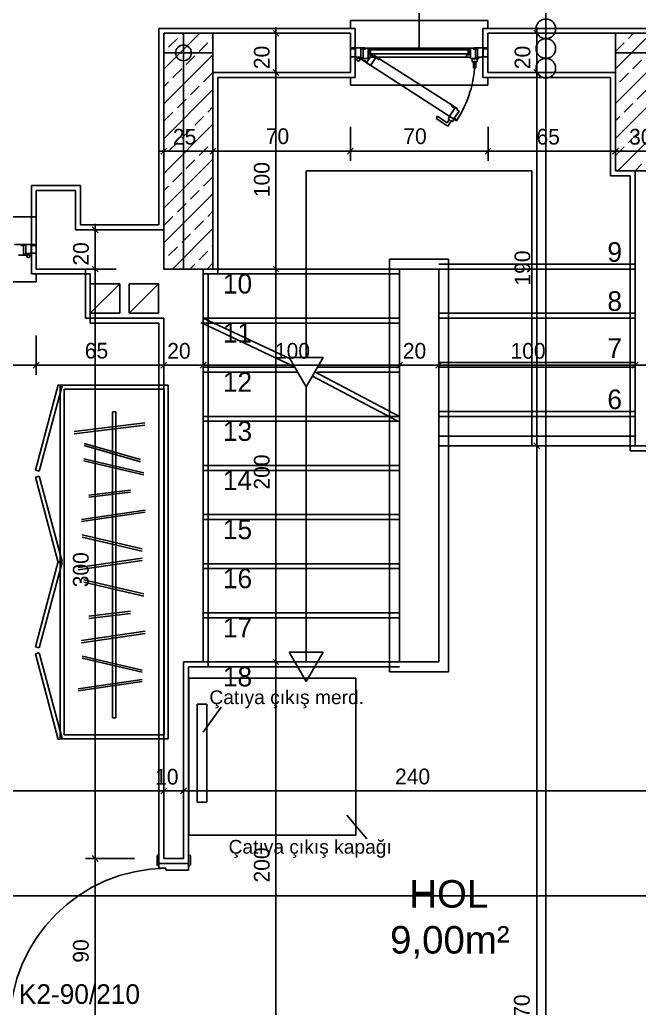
# Model space of a CAD drawing. Extents: x 182769.15 to 182771.38, y 101811.72 to 101812.21.
# Drawn here: x 182769.6797 to 182769.7428, y 101812.0406 to 101812.1412 of the extents above; entities that cross this region are included whole.
import ezdxf

# ---------------------------------------------------------------- set-up
doc = ezdxf.new("R2010")
doc.units = 0
doc.header["$MEASUREMENT"] = 0
for name, pattern in [('DASHDOTX2', [50.8, 25.4, -12.7, 0, -12.7]), ('DOT3', [0.06, 0, -0.06]), ('DUZ', [500, 500]), ('HIDDEN', [0.375, 0.25, -0.125])]:
    doc.linetypes.add(name, pattern=pattern)
doc.layers.get('0').update_dxf_attribs({"color": 1, "linetype": 'DUZ'})
for name, color, linetype in [('aks merkezleri', 1, 'Continuous'), ('DENIZLIK', 25, 'Continuous'), ('DUVAR', 7, 'Continuous'), ('dış dikey', 2, 'Continuous'), ('IZDOT', 2, 'DOT3'), ('iç yatay', 3, 'Continuous'), ('KAPI', 3, 'Continuous'), ('kapı pen. yazısı', 1, 'Continuous'), ('kesit çizgisi', 7, 'DASHDOTX2'), ('KOLON', 3, 'Continuous'), ('OLCU', 3, 'Continuous'), ('PENCERE', 3, 'Continuous'), ('POZ', 3, 'Continuous'), ('SIVA', 1, 'Continuous'), ('TARAMA', 15, 'Continuous'), ('tefriş', 21, 'Continuous'), ('YAZıMAHAL', 4, 'Continuous')]:
    doc.layers.add(name, color=color, linetype=linetype)
doc.styles.add('ARIAL', font='arial.ttf', dxfattribs={"height": 10})
doc.styles.add('İÇ ÖLÇÜ', font='stylu.ttf', dxfattribs={"height": 8})
doc.styles.add('M2', font='', dxfattribs={"height": 10})
doc.styles.get('M2').set_extended_font_data('Turkish Arial')

msp = doc.modelspace()

# ---------------------------------------------------------------- linework, layer by layer
at = {"color": 0, "linetype": 'ByBlock'}
for p, q in [((182769.7055137552, 101812.1401237126), (182769.7061137551, 101812.1395237126)), ((182769.7320780293, 101812.1401237126), (182769.7326780293, 101812.1395237126)), ((182769.7061137551, 101812.1355237126), (182769.7055137552, 101812.1361237126)), ((182769.7061137551, 101812.1355237126), (182769.7055137552, 101812.1361237126)), ((182769.7326780293, 101812.1355237126), (182769.7320780293, 101812.1361237126)), ((182769.7326780293, 101812.1355237126), (182769.7320780293, 101812.1361237126)), ((182769.6946945448, 101812.1281237126), (182769.6940945448, 101812.1275237126)), ((182769.6996945448, 101812.1281237126), (182769.6990945448, 101812.1275237126)), ((182769.6990945448, 101812.1275237126), (182769.6996945448, 101812.1281237126)), ((182769.7136945448, 101812.1281237126), (182769.7130945448, 101812.1275237126)), ((182769.7130945448, 101812.1275237126), (182769.7136945448, 101812.1281237126)), ((182769.7277155989, 101812.1281237126), (182769.7271155989, 101812.1275237126)), ((182769.7271155989, 101812.1275237126), (182769.7277155989, 101812.1281237126)), ((182769.7406945448, 101812.1281237126), (182769.7400945448, 101812.1275237126)), ((182769.7400945448, 101812.1275237126), (182769.7406945448, 101812.1281237126)), ((182769.6870945448, 101812.1201237126), (182769.6876945448, 101812.1195237126)), ((182769.6876945448, 101812.1155237126), (182769.6870945448, 101812.1161237126)), ((182769.6876945448, 101812.1155237126), (182769.6870945448, 101812.1161237126)), ((182769.7061137551, 101812.1155237126), (182769.7055137552, 101812.1161237126)), ((182769.7055137552, 101812.1161237126), (182769.7061137551, 101812.1155237126)), ((182769.6816847137, 101812.1063444443), (182769.6810847137, 101812.1057444443)), ((182769.6810847137, 101812.1057444443), (182769.6816847137, 101812.1063444443)), ((182769.6940945448, 101812.1057444443), (182769.6946945448, 101812.1063444443)), ((182769.6940945448, 101812.1057444443), (182769.6946945448, 101812.1063444443)), ((182769.6986945448, 101812.1063444443), (182769.6980945448, 101812.1057444443)), ((182769.6986945448, 101812.1063444443), (182769.6980945448, 101812.1057444443)), ((182769.7180945448, 101812.1057444443), (182769.7186945448, 101812.1063444443)), ((182769.7180945448, 101812.1057444443), (182769.7186945448, 101812.1063444443)), ((182769.7226945448, 101812.1063444443), (182769.7220945448, 101812.1057444443)), ((182769.7226945448, 101812.1063444443), (182769.7220945448, 101812.1057444443)), ((182769.7420945448, 101812.1057444443), (182769.7426945448, 101812.1063444443)), ((182769.7420945448, 101812.1057444443), (182769.7426945448, 101812.1063444443)), ((182769.7326780293, 101812.0975237126), (182769.7320780293, 101812.0981237126)), ((182769.7320780293, 101812.0981237126), (182769.7326780293, 101812.0975237126)), ((182769.7061137551, 101812.0755237126), (182769.7055137552, 101812.0761237126)), ((182769.7055137552, 101812.0761237126), (182769.7061137551, 101812.0755237126)), ((182769.6940945448, 101812.0623884155), (182769.6946945448, 101812.0629884155)), ((182769.6940945448, 101812.0623884155), (182769.6946945448, 101812.0629884155)), ((182769.6966945448, 101812.0629884155), (182769.6960945448, 101812.0623884155)), ((182769.6966945448, 101812.0629884155), (182769.6960945448, 101812.0623884155)), ((182769.6876945448, 101812.0555237126), (182769.6870945448, 101812.0561237126)), ((182769.6870945448, 101812.0561237126), (182769.6876945448, 101812.0555237126))]:
    msp.add_line(p, q, dxfattribs=at)
at = {"layer": 'aks merkezleri'}
for p, q in [((182769.6963945448, 101812.1398237126), (182769.6963945448, 101812.1158237126)), ((182769.6943945448, 101812.1378237126), (182769.6993945448, 101812.1378237126)), ((182769.746394546, 101812.1378237126), (182769.740394546, 101812.1378237126))]:
    msp.add_line(p, q, dxfattribs=at)
msp.add_circle((182769.6963945448, 101812.1378237126), 0.0008, dxfattribs=at)
at = {"layer": 'DENIZLIK'}
for p, q in [((182769.727394546, 101812.1411237126), (182769.7133945448, 101812.1411237126)), ((182769.7133945448, 101812.1411237126), (182769.7133945448, 101812.1403237126)), ((182769.7273945448, 101812.1403237126), (182769.727394546, 101812.1411237126)), ((182769.7133945448, 101812.1345237126), (182769.7133945448, 101812.1353237126)), ((182769.7273945448, 101812.1353237126), (182769.727394546, 101812.1345237126)), ((182769.727394546, 101812.1345237126), (182769.7133945448, 101812.1345237126)), ((182769.6513945437, 101812.1211237126), (182769.6813945448, 101812.1211237126)), ((182769.6813945448, 101812.1211237126), (182769.6813945448, 101812.1203237126)), ((182769.6813945448, 101812.1145237126), (182769.6813945448, 101812.1153237126)), ((182769.6513945437, 101812.1145237126), (182769.6813945448, 101812.1145237126))]:
    msp.add_line(p, q, dxfattribs=at)
at = {"layer": 'DUVAR', "ltscale": 50}
for p, q in [((182769.6943945448, 101812.1198237126), (182769.6943945448, 101812.1398237126)), ((182769.6993945448, 101812.1398237126), (182769.7133945448, 101812.1398237126)), ((182769.7273945448, 101812.1398237126), (182769.7403945448, 101812.1398237126)), ((182769.6993945448, 101812.1358237126), (182769.7133945448, 101812.1358237126)), ((182769.7273945448, 101812.1358237126), (182769.7403945448, 101812.1358237126)), ((182769.7423945448, 101812.1258237126), (182769.7423945448, 101812.0978237126)), ((182769.6853945448, 101812.1198237126), (182769.6943945448, 101812.1198237126)), ((182769.6813945448, 101812.1158237126), (182769.6863945448, 101812.1158237126)), ((182769.6983945448, 101812.1158237126), (182769.6983945448, 101812.0758237126)), ((182769.6943945448, 101812.1108237126), (182769.6943945448, 101812.0758237126)), ((182769.7423945448, 101812.0978237126), (182769.7443945448, 101812.0978237126)), ((182769.6943945448, 101812.0758237126), (182769.6943945448, 101812.0558237126)), ((182769.6963945448, 101812.0758237126), (182769.6963945448, 101812.0558237126)), ((182769.6963945448, 101812.0758237126), (182769.6983945448, 101812.0758237126))]:
    msp.add_line(p, q, dxfattribs=at)
at = {"layer": 'DUVAR'}
for p, q in [((182769.7133945448, 101812.1358237126), (182769.7133945448, 101812.1398237126)), ((182769.7273945448, 101812.1358237126), (182769.7273945448, 101812.1398237126)), ((182769.7273945448, 101812.1358237126), (182769.7273945448, 101812.1398237126)), ((182769.6813945448, 101812.1198237126), (182769.6813945448, 101812.1238237126)), ((182769.6813945448, 101812.1238237126), (182769.6853945448, 101812.1238237126)), ((182769.6853945448, 101812.1238237126), (182769.6853945448, 101812.1198237126)), ((182769.6813945448, 101812.1158237126), (182769.6813945448, 101812.1198237126)), ((182769.6863945448, 101812.1158237126), (182769.6863945448, 101812.1108237126)), ((182769.6898945448, 101812.1143237126), (182769.6868945448, 101812.1113237126)), ((182769.6898945448, 101812.1143237126), (182769.6868945448, 101812.1143237126)), ((182769.6868945448, 101812.1143237126), (182769.6868945448, 101812.1113237126)), ((182769.6898945448, 101812.1113237126), (182769.6898945448, 101812.1143237126)), ((182769.6938486763, 101812.1143237126), (182769.6908486763, 101812.1113237126)), ((182769.6938486763, 101812.1143237126), (182769.6908486763, 101812.1143237126)), ((182769.6908486763, 101812.1143237126), (182769.6908486763, 101812.1113237126)), ((182769.6938486763, 101812.1113237126), (182769.6938486763, 101812.1143237126)), ((182769.6868945448, 101812.1113237126), (182769.6898945448, 101812.1113237126)), ((182769.6908486763, 101812.1113237126), (182769.6938486763, 101812.1113237126)), ((182769.6863945448, 101812.1108237126), (182769.6943945448, 101812.1108237126)), ((182769.6943945448, 101812.0558237126), (182769.6963945448, 101812.0558237126))]:
    msp.add_line(p, q, dxfattribs=at)
at = {"layer": 'dış dikey'}
for p, q in [((182769.697787965, 101812.061541171), (182769.697787965, 101812.071541171)), ((182769.697787965, 101812.071541171), (182769.698787965, 101812.071541171)), ((182769.698787965, 101812.071541171), (182769.698787965, 101812.061541171)), ((182769.698787965, 101812.061541171), (182769.697787965, 101812.061541171))]:
    msp.add_line(p, q, dxfattribs=at)
at = {"layer": 'IZDOT', "linetype": 'DOT3', "ltscale": 50}
for p, q in [((182769.7223945448, 101812.1163237126), (182769.7423945448, 101812.1163237126)), ((182769.7183945448, 101812.1153237126), (182769.6983945448, 101812.1153237126)), ((182769.7223945448, 101812.1113237126), (182769.7423945448, 101812.1113237126)), ((182769.7183945448, 101812.1103237126), (182769.6983945448, 101812.1103237126)), ((182769.7223945448, 101812.1063237126), (182769.7423945448, 101812.1063237126)), ((182769.7080339417, 101812.1053237126), (182769.6983945448, 101812.1053237126)), ((182769.7183945448, 101812.1053237126), (182769.7100438231, 101812.1053237126)), ((182769.7223945448, 101812.1013237126), (182769.7423945448, 101812.1013237126)), ((182769.7183945448, 101812.1003237126), (182769.6983945448, 101812.1003237126)), ((182769.7183945448, 101812.0953237126), (182769.6983945448, 101812.0953237126)), ((182769.7183945448, 101812.0903237126), (182769.6983945448, 101812.0903237126)), ((182769.7183945448, 101812.0853237126), (182769.6983945448, 101812.0853237126)), ((182769.7183945448, 101812.0803237126), (182769.6983945448, 101812.0803237126)), ((182769.7183945448, 101812.0753237126), (182769.6983945448, 101812.0753237126)), ((182769.6969532314, 101812.0581776885), (182769.6969532314, 101812.0741776885)), ((182769.6969532314, 101812.0741776885), (182769.7139532314, 101812.0741776885)), ((182769.7139532314, 101812.0741776885), (182769.7139532314, 101812.0581776885)), ((182769.7139532314, 101812.0581776885), (182769.6969532314, 101812.0581776885))]:
    msp.add_line(p, q, dxfattribs=at)
at = {"layer": 'iç yatay'}
for p, q in [((182769.7058137552, 101812.1398237126), (182769.7058137552, 101812.1404237126)), ((182769.7323780293, 101812.1398237126), (182769.7323780293, 101812.1404237126)), ((182769.7088137552, 101812.1398237126), (182769.7048137552, 101812.1398237126)), ((182769.7058137552, 101812.1398237126), (182769.7058137552, 101812.1358237126)), ((182769.7303945448, 101812.1398237126), (182769.7333780293, 101812.1398237126)), ((182769.7323780293, 101812.1398237126), (182769.7323780293, 101812.1358237126)), ((182769.7323780293, 101812.1362237126), (182769.7323780293, 101812.0974237126)), ((182769.7088137552, 101812.1358237126), (182769.7048137552, 101812.1358237126)), ((182769.7058137552, 101812.1358237126), (182769.7058137552, 101812.1352237126)), ((182769.7303945448, 101812.1358237126), (182769.7333780293, 101812.1358237126)), ((182769.7303945448, 101812.1358237126), (182769.7333780293, 101812.1358237126)), ((182769.7323780293, 101812.1358237126), (182769.7323780293, 101812.1352237126)), ((182769.6943945448, 101812.1302816225), (182769.6943945448, 101812.1268237126)), ((182769.6993945448, 101812.1302816225), (182769.6993945448, 101812.1268237126)), ((182769.6993945448, 101812.1302816225), (182769.6993945448, 101812.1268237126)), ((182769.7133945448, 101812.1302816225), (182769.7133945448, 101812.1268237126)), ((182769.7133945448, 101812.1302816225), (182769.7133945448, 101812.1268237126)), ((182769.7274155989, 101812.1302816225), (182769.7274155989, 101812.1268237126)), ((182769.7274155989, 101812.1302816225), (182769.7274155989, 101812.1268237126)), ((182769.7403945448, 101812.1302816225), (182769.7403945448, 101812.1268237126)), ((182769.7403945448, 101812.1302816225), (182769.7403945448, 101812.1268237126)), ((182769.6939945448, 101812.1278237126), (182769.6997945448, 101812.1278237126)), ((182769.6989945448, 101812.1278237126), (182769.7137945448, 101812.1278237126)), ((182769.7129945448, 101812.1278237126), (182769.7278155989, 101812.1278237126)), ((182769.7270155989, 101812.1278237126), (182769.7407945448, 101812.1278237126)), ((182769.7399945448, 101812.1278237126), (182769.7467945448, 101812.1278237126)), ((182769.6873945448, 101812.1198237126), (182769.6873945448, 101812.1204237126)), ((182769.6895241869, 101812.1198237126), (182769.6863945448, 101812.1198237126)), ((182769.6873945448, 101812.1198237126), (182769.6873945448, 101812.1158237126)), ((182769.6873945448, 101812.1162237126), (182769.6873945448, 101812.0554237126)), ((182769.6895241869, 101812.1158237126), (182769.6863945448, 101812.1158237126)), ((182769.6895241869, 101812.1158237126), (182769.6863945448, 101812.1158237126)), ((182769.6873945448, 101812.1158237126), (182769.6873945448, 101812.1152237126)), ((182769.6813847137, 101812.1090444443), (182769.6813847137, 101812.1050444443)), ((182769.6813847137, 101812.1090444443), (182769.6813847137, 101812.1050444443)), ((182769.6943945448, 101812.1090444443), (182769.6943945448, 101812.1050444443)), ((182769.6943945448, 101812.1090444443), (182769.6943945448, 101812.1050444443)), ((182769.6983945448, 101812.1090444443), (182769.6983945448, 101812.1050444443)), ((182769.6983945448, 101812.1090444443), (182769.6983945448, 101812.1050444443)), ((182769.7183945448, 101812.1090444443), (182769.7183945448, 101812.1050444443)), ((182769.7183945448, 101812.1090444443), (182769.7183945448, 101812.1050444443)), ((182769.7223945448, 101812.1090444443), (182769.7223945448, 101812.1050444443)), ((182769.7223945448, 101812.1090444443), (182769.7223945448, 101812.1050444443)), ((182769.7423945448, 101812.1088237126), (182769.7423945448, 101812.1050444443)), ((182769.7423945448, 101812.1088237126), (182769.7423945448, 101812.1050444443)), ((182769.6509945448, 101812.1060444443), (182769.6817847137, 101812.1060444443)), ((182769.6809847137, 101812.1060444443), (182769.6947945448, 101812.1060444443)), ((182769.6943945448, 101812.1060444443), (182769.6937945448, 101812.1060444443)), ((182769.6943945448, 101812.1060444443), (182769.6983945448, 101812.1060444443)), ((182769.6979945448, 101812.1060444443), (182769.7187945448, 101812.1060444443)), ((182769.6983945448, 101812.1060444443), (182769.6989945448, 101812.1060444443)), ((182769.7183945448, 101812.1060444443), (182769.7177945448, 101812.1060444443)), ((182769.7183945448, 101812.1060444443), (182769.7223945448, 101812.1060444443)), ((182769.7219945448, 101812.1060444443), (182769.7427945448, 101812.1060444443)), ((182769.7223945448, 101812.1060444443), (182769.7229945448, 101812.1060444443)), ((182769.7423945448, 101812.1060444443), (182769.7417945448, 101812.1060444443)), ((182769.7423945448, 101812.1060444443), (182769.7463945448, 101812.1060444443)), ((182769.7323780293, 101812.0982237126), (182769.7323780293, 101811.983462072)), ((182769.7293780293, 101812.0978237126), (182769.7333780293, 101812.0978237126)), ((182769.7293780293, 101812.0978237126), (182769.7333780293, 101812.0978237126)), ((182769.7088137552, 101812.0758237126), (182769.7048137552, 101812.0758237126)), ((182769.7058137552, 101812.0762237126), (182769.7058137552, 101812.0354237126)), ((182769.6943945448, 101812.0656884155), (182769.6943945448, 101812.0616884155)), ((182769.6943945448, 101812.0656884155), (182769.6943945448, 101812.0616884155)), ((182769.6963945448, 101812.0656884155), (182769.6963945448, 101812.0616884155)), ((182769.6963945448, 101812.0656884155), (182769.6963945448, 101812.0616884155)), ((182769.6349945448, 101812.0626884155), (182769.6947945448, 101812.0626884155)), ((182769.6943945448, 101812.0626884155), (182769.6937945448, 101812.0626884155)), ((182769.6943945448, 101812.0626884155), (182769.6963945448, 101812.0626884155)), ((182769.6959945448, 101812.0626884155), (182769.7447945448, 101812.0626884155)), ((182769.6963945448, 101812.0626884155), (182769.6969945448, 101812.0626884155)), ((182769.6913945448, 101812.0558237126), (182769.6863945448, 101812.0558237126)), ((182769.6913945448, 101812.0558237126), (182769.6863945448, 101812.0558237126)), ((182769.6873945448, 101812.0562237126), (182769.6873945448, 101812.0374237126))]:
    msp.add_line(p, q, dxfattribs=at)
at = {"layer": 'KAPI'}
for p, q in [((182769.7148595563, 101812.1383295109), (182769.7135451524, 101812.1383296489)), ((182769.7135451524, 101812.1383296489), (182769.7135451524, 101812.1382376489)), ((182769.7135451524, 101812.1382376489), (182769.7139008181, 101812.1382376489)), ((182769.7139008181, 101812.1382376489), (182769.7139008181, 101812.1373998379)), ((182769.7144535439, 101812.1373998379), (182769.7144535439, 101812.1382376489)), ((182769.7144535439, 101812.1382376489), (182769.7148595563, 101812.1382375109)), ((182769.7148595563, 101812.1382375109), (182769.7148595563, 101812.1383295109)), ((182769.7139008181, 101812.1373998379), (182769.7144535439, 101812.1373998379)), ((182769.6799295333, 101812.1183295109), (182769.6812439373, 101812.1183296489)), ((182769.6799295333, 101812.1182375109), (182769.6799295333, 101812.1183295109)), ((182769.6803355458, 101812.1182376489), (182769.6799295333, 101812.1182375109)), ((182769.6803355458, 101812.1173998379), (182769.6803355458, 101812.1182376489)), ((182769.6812439373, 101812.1182376489), (182769.6808882715, 101812.1182376489)), ((182769.6808882715, 101812.1182376489), (182769.6808882715, 101812.1173998379)), ((182769.6812439373, 101812.1183296489), (182769.6812439373, 101812.1182376489)), ((182769.6808882715, 101812.1173998379), (182769.6803355458, 101812.1173998379)), ((182769.6936945448, 101812.0551737126), (182769.6936945448, 101812.0560737126)), ((182769.6937945448, 101812.0561737126), (182769.6938945448, 101812.0561737126)), ((182769.6938945448, 101812.0561737126), (182769.6938945448, 101812.0550737126)), ((182769.6969945448, 101812.0561737126), (182769.6968945448, 101812.0561737126)), ((182769.6968945448, 101812.0561737126), (182769.6968945448, 101812.0550737126)), ((182769.6970945448, 101812.0551737126), (182769.6970945448, 101812.0560737126)), ((182769.6938945448, 101812.0550737126), (182769.6937945448, 101812.0550737126)), ((182769.6968945448, 101812.0553237126), (182769.6938945448, 101812.0553237126)), ((182769.6938945448, 101812.0553237126), (182769.6938945448, 101812.0548237126)), ((182769.6945945448, 101812.0548237126), (182769.6938945448, 101812.0548237126)), ((182769.6945945448, 101812.0548237126), (182769.6945945448, 101812.0546237126)), ((182769.6968945448, 101812.0553237126), (182769.6968945448, 101812.0546237126)), ((182769.6968945448, 101812.0550737126), (182769.6969945448, 101812.0550737126)), ((182769.6945945448, 101812.0546237126), (182769.6968945448, 101812.0546237126))]:
    msp.add_line(p, q, dxfattribs=at)
at = {"layer": 'KAPI', "color": 1, "linetype": 'HIDDEN', "ltscale": 10}
for p, q in [((182769.7143233559, 101812.1372784828), (182769.7242072564, 101812.1309001995)), ((182769.715567378, 101812.1376230049), (182769.7150781434, 101812.1368962874)), ((182769.715450238, 101812.1365267128), (182769.7159985759, 101812.1373412234)), ((182769.7157795453, 101812.1374801714), (182769.715567378, 101812.1376230049)), ((182769.7158347082, 101812.1375621113), (182769.7157795453, 101812.1374801714)), ((182769.7158290475, 101812.1375537027), (182769.7237475965, 101812.1324865524)), ((182769.7163848748, 101812.1371917329), (182769.7158347082, 101812.1375621113)), ((182769.7159985759, 101812.1373412234), (182769.7163336523, 101812.1371156462)), ((182769.7147993729, 101812.1370839589), (182769.71474421, 101812.137002019)), ((182769.71474421, 101812.137002019), (182769.715450238, 101812.1365267128)), ((182769.7150781434, 101812.1368962874), (182769.7147993729, 101812.1370839589)), ((182769.7163336523, 101812.1371156462), (182769.7163848748, 101812.1371917329)), ((182769.7234958483, 101812.1313674365), (182769.7240348694, 101812.1321881425)), ((182769.7236972444, 101812.1324098869), (182769.7237475965, 101812.1324865524)), ((182769.7240348694, 101812.1321881425), (182769.7236972444, 101812.1324098869)), ((182769.7237475965, 101812.1324865524), (182769.7243019477, 101812.132122467)), ((182769.7221173984, 101812.1311615581), (182769.7222535845, 101812.1313712087)), ((182769.7231237211, 101812.130507865), (182769.7221173984, 101812.1311615581)), ((182769.7222535845, 101812.1313712087), (182769.7232599072, 101812.1307175156)), ((182769.7233482512, 101812.1311013389), (182769.7235116745, 101812.1313529196)), ((182769.7242072466, 101812.1309002062), (182769.7234958483, 101812.1313674365)), ((182769.7235116745, 101812.1313529196), (182769.7239477477, 101812.1310696526)), ((182769.7244615033, 101812.1318994973), (182769.7239805813, 101812.1311672522)), ((182769.7239805813, 101812.1311672522), (182769.724260954, 101812.1309819803)), ((182769.7243019477, 101812.132122467), (182769.7242477221, 101812.1320399039)), ((182769.7242477221, 101812.1320399039), (182769.7244615033, 101812.1318994973)), ((182769.7233333717, 101812.130371679), (182769.7231237211, 101812.130507865)), ((182769.7232599072, 101812.1307175156), (182769.7234505677, 101812.1310110264)), ((182769.7236602182, 101812.1308748403), (182769.7233333717, 101812.130371679)), ((182769.7234991996, 101812.1310032849), (182769.7233482512, 101812.1311013389)), ((182769.7234505677, 101812.1310110264), (182769.7234883048, 101812.1309865129)), ((182769.7234883048, 101812.1309865129), (182769.7234991996, 101812.1310032849)), ((182769.723616604, 101812.1309270208), (182769.7236057091, 101812.1309102487)), ((182769.7236057091, 101812.1309102487), (182769.7236602182, 101812.1308748403)), ((182769.7237843244, 101812.1308180719), (182769.723616604, 101812.1309270208)), ((182769.7239477477, 101812.1310696526), (182769.7237843244, 101812.1308180719)), ((182769.724260954, 101812.1309819803), (182769.7242072466, 101812.1309002062))]:
    msp.add_line(p, q, dxfattribs=at)
at = {"layer": 'KAPI'}
for centre in [(182769.7142039239, 101812.1371385619), (182769.6805851658, 101812.1171385619)]:
    msp.add_circle(centre, 0.00015, dxfattribs=at)
at = {"layer": 'KAPI', "color": 1, "linetype": 'HIDDEN', "ltscale": 10}
for centre, radius, start, end in [((182769.7145035133, 101812.137217062), 0.01157866069060542, 326.9370079524554, 359.0134549891594), ((182769.6947471793, 101812.0387715687), 0.0160528696110167, 90.54478916903295, 179.6630159425068)]:
    msp.add_arc(centre, radius, start, end, dxfattribs=at)
at = {"layer": 'KAPI'}
for centre, start, end in [((182769.6937945448, 101812.0560737126), 90, 180), ((182769.6969945448, 101812.0560737126), 0, 90), ((182769.6937945448, 101812.0551737126), 180, 270), ((182769.6969945448, 101812.0551737126), 270, 0)]:
    msp.add_arc(centre, 0.0001, start, end, dxfattribs=at)
at = {"layer": 'kapı pen. yazısı'}
for p, q in [((182769.7058137552, 101812.1362237126), (182769.7058137552, 101812.1154237126)), ((182769.7088137552, 101812.1358237126), (182769.7048137552, 101812.1358237126)), ((182769.7088945448, 101812.1068190168), (182769.7088945448, 101812.1258237126)), ((182769.7058137552, 101812.1162237126), (182769.7058137552, 101812.0754237126)), ((182769.7183945448, 101812.1158237126), (182769.6983945448, 101812.1158237126)), ((182769.7088137552, 101812.1158237126), (182769.7048137552, 101812.1158237126)), ((182769.7088137552, 101812.1158237126), (182769.7048137552, 101812.1158237126)), ((182769.7223945448, 101812.1158237126), (182769.7423945448, 101812.1158237126)), ((182769.7183945448, 101812.1108237126), (182769.6983945448, 101812.1108237126)), ((182769.7223945448, 101812.1108237126), (182769.7423945448, 101812.1108237126)), ((182769.7183945448, 101812.1058237126), (182769.7100438231, 101812.1058237126)), ((182769.7223945448, 101812.1058237126), (182769.7423945448, 101812.1058237126)), ((182769.7223945448, 101812.1008237126), (182769.7423945448, 101812.1008237126)), ((182769.7088137552, 101812.0758237126), (182769.7048137552, 101812.0758237126)), ((182769.6984020628, 101812.0686636646), (182769.7002453218, 101812.0712084415)), ((182769.7150779317, 101812.0578239043), (182769.7130336909, 101812.0602398653))]:
    msp.add_line(p, q, dxfattribs=at)
at = {"layer": 'kesit çizgisi'}
for p, q in [((182769.7333068805, 101812.1572687805), (182769.7333068805, 101811.8281591644)), ((182769.8189518493, 101812.0520311115), (182769.6070093701, 101812.0520311115))]:
    msp.add_line(p, q, dxfattribs=at)
for centre in [(182769.7333068805, 101812.1402687805), (182769.7333068805, 101812.1382687805), (182769.7333068805, 101812.1362687805)]:
    msp.add_circle(centre, 0.001, dxfattribs=at)
at = {"layer": 'KOLON'}
for p, q in [((182769.6993945448, 101812.1398237126), (182769.6943945448, 101812.1398237126)), ((182769.6943945448, 101812.1398237126), (182769.6943945448, 101812.1158237126)), ((182769.6993945448, 101812.1158237126), (182769.6993945448, 101812.1398237126)), ((182769.7463945448, 101812.1398237126), (182769.7403945448, 101812.1398237126)), ((182769.7403945448, 101812.1398237126), (182769.7403945448, 101812.1258237126)), ((182769.7403945448, 101812.1258237126), (182769.7463945448, 101812.1258237126)), ((182769.6943945448, 101812.1158237126), (182769.6993945448, 101812.1158237126))]:
    msp.add_line(p, q, dxfattribs=at)
at = {"layer": 'OLCU'}
for p, q in [((182769.7318945448, 101812.1258237126), (182769.7088945448, 101812.1258237126)), ((182769.7318945448, 101812.0978237126), (182769.7318945448, 101812.1258237126)), ((182769.7173945448, 101812.1168237126), (182769.7233945448, 101812.1168237126)), ((182769.7173945448, 101812.0748237126), (182769.7173945448, 101812.1168237126)), ((182769.7233945448, 101812.1168237126), (182769.7233945448, 101812.0748237126)), ((182769.7183945448, 101812.1158237126), (182769.7223945448, 101812.1158237126)), ((182769.7183945448, 101812.0758237126), (182769.7183945448, 101812.1158237126)), ((182769.7223945448, 101812.1158237126), (182769.7223945448, 101812.0758237126)), ((182769.6981616716, 101812.1103812535), (182769.7077122084, 101812.105880971)), ((182769.6983945448, 101812.1108237126), (182769.7072435947, 101812.1066926337)), ((182769.7106184622, 101812.1068190168), (182769.7071706274, 101812.1068190168)), ((182769.7071706274, 101812.1068190168), (182769.7088945448, 101812.1038331043)), ((182769.7088945448, 101812.1038331043), (182769.7106184622, 101812.1068190168)), ((182769.7077452666, 101812.1058237126), (182769.6983945448, 101812.1058237126)), ((182769.709775982, 101812.1053597983), (182769.7183945448, 101812.1008237126)), ((182769.7095257906, 101812.104926454), (182769.7181616716, 101812.1003812535)), ((182769.7088945448, 101812.0758237126), (182769.7088945448, 101812.1038331043)), ((182769.7183945448, 101812.1008237126), (182769.6983945448, 101812.1008237126)), ((182769.7423945448, 101812.0988237126), (182769.7223945448, 101812.0988237126)), ((182769.7423945448, 101812.0978237126), (182769.7223945448, 101812.0978237126)), ((182769.7183945448, 101812.0958237126), (182769.6983945448, 101812.0958237126)), ((182769.7183945448, 101812.0908237126), (182769.6983945448, 101812.0908237126)), ((182769.7183945448, 101812.0858237126), (182769.6983945448, 101812.0858237126)), ((182769.7183945448, 101812.0808237126), (182769.6983945448, 101812.0808237126)), ((182769.7183945448, 101812.0758237126), (182769.6983945448, 101812.0758237126)), ((182769.7106184622, 101812.0768190168), (182769.7071706274, 101812.0768190168)), ((182769.7071706274, 101812.0768190168), (182769.7088945448, 101812.0738331043)), ((182769.7088945448, 101812.0738331043), (182769.7106184622, 101812.0768190168)), ((182769.7223945448, 101812.0758237126), (182769.7183945448, 101812.0758237126)), ((182769.7233945448, 101812.0748237126), (182769.7173945448, 101812.0748237126))]:
    msp.add_line(p, q, dxfattribs=at)
at = {"layer": 'PENCERE'}
for p, q in [((182769.7138095309, 101812.1382237126), (182769.7134545448, 101812.1382237126)), ((182769.7149451782, 101812.1382133138), (182769.7146894119, 101812.1382133138)), ((182769.7146894119, 101812.1382133138), (182769.7146894119, 101812.1373372608)), ((182769.7156084002, 101812.1383120918), (182769.7149451782, 101812.1383120918)), ((182769.7149451782, 101812.1383120918), (182769.7149451782, 101812.1382133138)), ((182769.7152044679, 101812.1372384828), (182769.7152044679, 101812.1382203698)), ((182769.7152044679, 101812.1382203698), (182769.7156084002, 101812.1382203698)), ((182769.7156084002, 101812.1382203698), (182769.7156084002, 101812.1383120918)), ((182769.7252292699, 101812.1383110383), (182769.7258924919, 101812.1383110383)), ((182769.7252292699, 101812.1382193163), (182769.7252292699, 101812.1383110383)), ((182769.7256332021, 101812.1382193163), (182769.7252292699, 101812.1382193163)), ((182769.7256332021, 101812.1372374293), (182769.7256332021, 101812.1382193163)), ((182769.7258924919, 101812.1383110383), (182769.7258924919, 101812.1382122603)), ((182769.7258924919, 101812.1382122603), (182769.7261482582, 101812.1382122603)), ((182769.727294284, 101812.1383285954), (182769.72597988, 101812.1383287334)), ((182769.72597988, 101812.1383287334), (182769.72597988, 101812.1382367334)), ((182769.72597988, 101812.1382367334), (182769.7263355458, 101812.1382367334)), ((182769.7261482582, 101812.1382122603), (182769.7261482582, 101812.1373362073)), ((182769.7263355458, 101812.1382367334), (182769.7263355458, 101812.1374007534)), ((182769.7268882715, 101812.1373989224), (182769.7268882715, 101812.1382367334)), ((182769.7268882715, 101812.1382367334), (182769.727294284, 101812.1382365954)), ((182769.7269795588, 101812.1382237126), (182769.7273345448, 101812.1382237126)), ((182769.727294284, 101812.1382365954), (182769.727294284, 101812.1383285954)), ((182769.7133945448, 101812.1381637126), (182769.7133945448, 101812.1374837126)), ((182769.7134545448, 101812.1374237126), (182769.7138095309, 101812.1374237126)), ((182769.7138695309, 101812.1374837126), (182769.7138695309, 101812.1381637126)), ((182769.7146894119, 101812.1373372608), (182769.7143533559, 101812.1373372608)), ((182769.7143533559, 101812.1373372608), (182769.7143533559, 101812.1372384828)), ((182769.7143533559, 101812.1372384828), (182769.7152044679, 101812.1372384828)), ((182769.7152201757, 101812.1376691058), (182769.7152044679, 101812.1376801909)), ((182769.7152044679, 101812.1376801909), (182769.7152044679, 101812.1373780338)), ((182769.7152044679, 101812.1373780338), (182769.7156060237, 101812.1373780338)), ((182769.7152622677, 101812.1376483138), (182769.7152201757, 101812.1376691058)), ((182769.7216195309, 101812.1381334538), (182769.7152576877, 101812.1381334538)), ((182769.7152576877, 101812.1381334538), (182769.7152576877, 101812.1377314538)), ((182769.7152576917, 101812.1378514538), (182769.7152576877, 101812.1380114538)), ((182769.7152576877, 101812.1380114538), (182769.7152576917, 101812.1380114538)), ((182769.7152576877, 101812.1377314538), (182769.7216195309, 101812.1377314538)), ((182769.7152576917, 101812.1380114538), (182769.7152581957, 101812.1380184018)), ((182769.7152581957, 101812.1378445058), (182769.7152576917, 101812.1378514538)), ((182769.7152581957, 101812.1380184018), (182769.7152596997, 101812.1380251338)), ((182769.7152596997, 101812.1378377698), (182769.7152581957, 101812.1378445058)), ((182769.7152596997, 101812.1380251338), (182769.7152621557, 101812.1380314538)), ((182769.7152621557, 101812.1378314538), (182769.7152596997, 101812.1378377698)), ((182769.7152621557, 101812.1380314538), (182769.7152654877, 101812.1380371658)), ((182769.7152654877, 101812.1378257418), (182769.7152621557, 101812.1378314538)), ((182769.7153043597, 101812.1376344538), (182769.7152622677, 101812.1376483138)), ((182769.7152654877, 101812.1380371658), (182769.7152695957, 101812.1380420978)), ((182769.7152695957, 101812.1378208098), (182769.7152654877, 101812.1378257418)), ((182769.7152695957, 101812.1380420978), (182769.7152743557, 101812.1380460938)), ((182769.7152743557, 101812.1378168138), (182769.7152695957, 101812.1378208098)), ((182769.7152743557, 101812.1380460938), (182769.7152796197, 101812.1380490418)), ((182769.7152796197, 101812.1378138658), (182769.7152743557, 101812.1378168138)), ((182769.7152796197, 101812.1380490418), (182769.7152852357, 101812.1380508458)), ((182769.7152852357, 101812.1378120618), (182769.7152796197, 101812.1378138658)), ((182769.7152852357, 101812.1380508458), (182769.7152910197, 101812.1380514538)), ((182769.7152910197, 101812.1378114538), (182769.7152852357, 101812.1378120618)), ((182769.7152910197, 101812.1380514538), (182769.7154243557, 101812.1380514538)), ((182769.7154243557, 101812.1378114538), (182769.7152910197, 101812.1378114538)), ((182769.7152910197, 101812.1378114538), (182769.7152910197, 101812.1378114538)), ((182769.7153324197, 101812.1376344538), (182769.7153043597, 101812.1376344538)), ((182769.7155428837, 101812.1376344538), (182769.7153043597, 101812.1376344538)), ((182769.7154243557, 101812.1380514538), (182769.7154301437, 101812.1380508458)), ((182769.7154301437, 101812.1378120618), (182769.7154243557, 101812.1378114538)), ((182769.7154301437, 101812.1380508458), (182769.7154357557, 101812.1380490418)), ((182769.7154357557, 101812.1378138658), (182769.7154301437, 101812.1378120618)), ((182769.7154357557, 101812.1380490418), (182769.7154410197, 101812.1380460978)), ((182769.7154410197, 101812.1378168138), (182769.7154357557, 101812.1378138658)), ((182769.7154410197, 101812.1380460978), (182769.7154457797, 101812.1380420978)), ((182769.7154457797, 101812.1378208138), (182769.7154410197, 101812.1378168138)), ((182769.7154457797, 101812.1380420978), (182769.7154498917, 101812.1380371658)), ((182769.7154498917, 101812.1378257458), (182769.7154457797, 101812.1378208138)), ((182769.7154498917, 101812.1380371658), (182769.7154532197, 101812.1380314538)), ((182769.7154532197, 101812.1378314538), (182769.7154498917, 101812.1378257458)), ((182769.7154532197, 101812.1380314538), (182769.7154556757, 101812.1380251378)), ((182769.7154556757, 101812.1378377738), (182769.7154532197, 101812.1378314538)), ((182769.7154556757, 101812.1380251378), (182769.7154571797, 101812.1380184018)), ((182769.7154571797, 101812.1378445058), (182769.7154556757, 101812.1378377738)), ((182769.7154571797, 101812.1380184018), (182769.7154576877, 101812.1380114538)), ((182769.7154576877, 101812.1378514538), (182769.7154571797, 101812.1378445058)), ((182769.7154576877, 101812.1380114538), (182769.7154576877, 101812.1378514538)), ((182769.7156060237, 101812.1376344538), (182769.7155428837, 101812.1376344538)), ((182769.7156060237, 101812.1373780338), (182769.7156060237, 101812.1376344538)), ((182769.7216195309, 101812.1381334538), (182769.7255799824, 101812.1381324002)), ((182769.7255799824, 101812.1377304002), (182769.7216195309, 101812.1377314538)), ((182769.7252316464, 101812.1373769802), (182769.7252316464, 101812.1376334002)), ((182769.7252316464, 101812.1376334002), (182769.7252947864, 101812.1376334002)), ((182769.7256332021, 101812.1373769802), (182769.7252316464, 101812.1373769802)), ((182769.7252947864, 101812.1376334002), (182769.7255333104, 101812.1376334002)), ((182769.7253804904, 101812.1380173482), (182769.7253799824, 101812.1380104002)), ((182769.7253799824, 101812.1380104002), (182769.7253799824, 101812.1378504002)), ((182769.7253799824, 101812.1378504002), (182769.7253804904, 101812.1378434522)), ((182769.7253819944, 101812.1380240842), (182769.7253804904, 101812.1380173482)), ((182769.7253804904, 101812.1378434522), (182769.7253819944, 101812.1378367202)), ((182769.7253844504, 101812.1380304002), (182769.7253819944, 101812.1380240842)), ((182769.7253819944, 101812.1378367202), (182769.7253844504, 101812.1378304002)), ((182769.7253877784, 101812.1380361122), (182769.7253844504, 101812.1380304002)), ((182769.7253844504, 101812.1378304002), (182769.7253877784, 101812.1378246922)), ((182769.7253918904, 101812.1380410443), (182769.7253877784, 101812.1380361122)), ((182769.7253877784, 101812.1378246922), (182769.7253918904, 101812.1378197602)), ((182769.7253966504, 101812.1380450443), (182769.7253918904, 101812.1380410443)), ((182769.7253918904, 101812.1378197602), (182769.7253966504, 101812.1378157602)), ((182769.7254019144, 101812.1380479883), (182769.7253966504, 101812.1380450443)), ((182769.7253966504, 101812.1378157602), (182769.7254019144, 101812.1378128122)), ((182769.7254075264, 101812.1380497923), (182769.7254019144, 101812.1380479883)), ((182769.7254019144, 101812.1378128122), (182769.7254075264, 101812.1378110082)), ((182769.7254133144, 101812.1380504002), (182769.7254075264, 101812.1380497923)), ((182769.7254075264, 101812.1378110082), (182769.7254133144, 101812.1378104003)), ((182769.7255466504, 101812.1380504002), (182769.7254133144, 101812.1380504002)), ((182769.7254133144, 101812.1378104003), (182769.7255466504, 101812.1378104003)), ((182769.7255052504, 101812.1376334002), (182769.7255333104, 101812.1376334002)), ((182769.7255333104, 101812.1376334002), (182769.7255754024, 101812.1376472602)), ((182769.7255524344, 101812.1380497923), (182769.7255466504, 101812.1380504002)), ((182769.7255466504, 101812.1378104003), (182769.7255524344, 101812.1378110082)), ((182769.7255466504, 101812.1378104003), (182769.7255466504, 101812.1378104003)), ((182769.7255580504, 101812.1380479883), (182769.7255524344, 101812.1380497923)), ((182769.7255524344, 101812.1378110082), (182769.7255580504, 101812.1378128122)), ((182769.7255633144, 101812.1380450403), (182769.7255580504, 101812.1380479883)), ((182769.7255580504, 101812.1378128122), (182769.7255633144, 101812.1378157602)), ((182769.7255680744, 101812.1380410443), (182769.7255633144, 101812.1380450403)), ((182769.7255633144, 101812.1378157602), (182769.7255680744, 101812.1378197562)), ((182769.7255721824, 101812.1380361122), (182769.7255680744, 101812.1380410443)), ((182769.7255680744, 101812.1378197562), (182769.7255721824, 101812.1378246882)), ((182769.7255755144, 101812.1380304002), (182769.7255721824, 101812.1380361122)), ((182769.7255721824, 101812.1378246882), (182769.7255755144, 101812.1378304002)), ((182769.7255754024, 101812.1376472602), (182769.7256174944, 101812.1376680523)), ((182769.7255779704, 101812.1380240802), (182769.7255755144, 101812.1380304002)), ((182769.7255755144, 101812.1378304002), (182769.7255779704, 101812.1378367162)), ((182769.7255794744, 101812.1380173482), (182769.7255779704, 101812.1380240802)), ((182769.7255779704, 101812.1378367162), (182769.7255794744, 101812.1378434522)), ((182769.7255799784, 101812.1380104002), (182769.7255794744, 101812.1380173482)), ((182769.7255794744, 101812.1378434522), (182769.7255799784, 101812.1378504002)), ((182769.7255799784, 101812.1378504002), (182769.7255799824, 101812.1380104002)), ((182769.7255799824, 101812.1380104002), (182769.7255799784, 101812.1380104002)), ((182769.7255799824, 101812.1381324002), (182769.7255799824, 101812.1377304002)), ((182769.7256174944, 101812.1376680523), (182769.7256332021, 101812.1376791374)), ((182769.7256332021, 101812.1376791374), (182769.7256332021, 101812.1373769802)), ((182769.7264843142, 101812.1372374293), (182769.7256332021, 101812.1372374293)), ((182769.7261482582, 101812.1373362073), (182769.7264843142, 101812.1373352633)), ((182769.7263355458, 101812.1374007534), (182769.7268882715, 101812.1373989224)), ((182769.7264843142, 101812.1373352633), (182769.7264843142, 101812.1372374293)), ((182769.7269195587, 101812.1374837126), (182769.7269195587, 101812.1381637126)), ((182769.7273345448, 101812.1374237126), (182769.7269795588, 101812.1374237126)), ((182769.7273945448, 101812.1381637126), (182769.7273945448, 101812.1374837126)), ((182769.6791806895, 101812.1183120918), (182769.6798439115, 101812.1183120918)), ((182769.6798439115, 101812.1183120918), (182769.6798439115, 101812.1182133138)), ((182769.6798439115, 101812.1182133138), (182769.6800996778, 101812.1182133138)), ((182769.6800996778, 101812.1182133138), (182769.6800996778, 101812.1173372608)), ((182769.6809195588, 101812.1174837126), (182769.6809195588, 101812.1181637126)), ((182769.6809795588, 101812.1182237126), (182769.6813345448, 101812.1182237126)), ((182769.6813945448, 101812.1181637126), (182769.6813945448, 101812.1174837126)), ((182769.6804357338, 101812.1172384828), (182769.6795846218, 101812.1172384828)), ((182769.6800996778, 101812.1173372608), (182769.6804357338, 101812.1173372608)), ((182769.6804357338, 101812.1173372608), (182769.6804357338, 101812.1172384828)), ((182769.6813345448, 101812.1174237126), (182769.6809795588, 101812.1174237126))]:
    msp.add_line(p, q, dxfattribs=at)
at = {"layer": 'PENCERE', "color": 1}
for p, q in [((182769.7252292699, 101812.1383110383), (182769.7156084002, 101812.1383120918)), ((182769.7252316464, 101812.1373769802), (182769.7156060237, 101812.1373780338))]:
    msp.add_line(p, q, dxfattribs=at)
at = {"layer": 'PENCERE', "color": 234}
for p, q in [((182769.7257987582, 101812.1369287581), (182769.7257987582, 101812.1372287581)), ((182769.7257987582, 101812.1372287581), (182769.7263187582, 101812.1372287581)), ((182769.7263187582, 101812.1372287581), (182769.7263187582, 101812.1369287581)), ((182769.7259787582, 101812.1369287581), (182769.7257987582, 101812.1369287581)), ((182769.7259337582, 101812.1363087581), (182769.7259337582, 101812.1369087581)), ((182769.7259337582, 101812.1369087581), (182769.7259787582, 101812.1369087581)), ((182769.7261837581, 101812.1363087581), (182769.7259337582, 101812.1363087581)), ((182769.7259787582, 101812.1369087581), (182769.7259787582, 101812.1369287581)), ((182769.7263187582, 101812.1369287581), (182769.7261187581, 101812.1369287581)), ((182769.7261187581, 101812.1369287581), (182769.7261187581, 101812.1369087581)), ((182769.7261187581, 101812.1369087581), (182769.7261837581, 101812.1369087581)), ((182769.7261837581, 101812.1369087581), (182769.7261837581, 101812.1363087581))]:
    msp.add_line(p, q, dxfattribs=at)
at = {"layer": 'PENCERE'}
for centre in [(182769.7142039239, 101812.1371385619), (182769.6805851658, 101812.1171385619)]:
    msp.add_circle(centre, 0.00015, dxfattribs=at)
for centre, radius, start, end in [((182769.7134545448, 101812.1381637126), 6.000000000058208e-05, 90, 180), ((182769.7138095309, 101812.1381637126), 6.000000000349246e-05, 0, 90), ((182769.7269795588, 101812.1381637126), 6.000000000349246e-05, 90, 180), ((182769.7273345448, 101812.1381637126), 6.000000000058208e-05, 0, 90), ((182769.7134545448, 101812.1374837126), 5.99999999976717e-05, 180, 270), ((182769.7138095309, 101812.1374837126), 6.000000000058208e-05, 270, 0), ((182769.7269795588, 101812.1374837126), 6.000000000058208e-05, 180, 270), ((182769.7273345448, 101812.1374837126), 6.000000000349246e-05, 270, 0), ((182769.6809795588, 101812.1181637126), 6.000000000349246e-05, 90, 180), ((182769.6813345448, 101812.1181637126), 5.99999999976717e-05, 0, 90), ((182769.6809795588, 101812.1174837126), 6.000000000349246e-05, 180, 270), ((182769.6813345448, 101812.1174837126), 5.99999999976717e-05, 270, 0)]:
    msp.add_arc(centre, radius, start, end, dxfattribs=at)
at = {"layer": 'POZ'}
msp.add_line((182769.7203945445, 101812.138311565), (182769.7203945479, 101812.1492054508), dxfattribs=at)
at = {"layer": 'SIVA'}
for p, q in [((182769.6938945448, 101812.1203237126), (182769.6938945448, 101812.1403237126)), ((182769.6938945448, 101812.1403237126), (182769.7138945448, 101812.1403237126)), ((182769.7138945448, 101812.1403237126), (182769.7138945448, 101812.1353237126)), ((182769.7268945441, 101812.135323693), (182769.7268945441, 101812.1403237126)), ((182769.7268945441, 101812.1403237126), (182769.7538945448, 101812.1403237126)), ((182769.7138945448, 101812.1353237126), (182769.6998945448, 101812.1353237126)), ((182769.6998945448, 101812.1353237126), (182769.6998945448, 101812.1153237126)), ((182769.7398945448, 101812.1353237119), (182769.7268945441, 101812.135323693)), ((182769.7398945448, 101812.1253237126), (182769.7398945448, 101812.1353237119)), ((182769.7418945448, 101812.1253237126), (182769.7398945448, 101812.1253237126)), ((182769.7418945448, 101812.0973237126), (182769.7418945448, 101812.1253237126)), ((182769.6808945448, 101812.1153237126), (182769.6808945448, 101812.1243237126)), ((182769.6808945448, 101812.1243237126), (182769.6858945448, 101812.1243237126)), ((182769.6858945448, 101812.1243237126), (182769.6858945448, 101812.1203237126)), ((182769.6858945448, 101812.1203237126), (182769.6938945448, 101812.1203237126)), ((182769.6868945448, 101812.1153237126), (182769.6808945448, 101812.1153237126)), ((182769.6868945448, 101812.1153237126), (182769.6868945448, 101812.1103237126)), ((182769.6998945448, 101812.1153237126), (182769.6988945448, 101812.1153237126)), ((182769.6988945448, 101812.1153237126), (182769.6988945448, 101812.0753237126)), ((182769.6868945448, 101812.1103237126), (182769.6938945448, 101812.1103237126)), ((182769.6938945448, 101812.0553237126), (182769.6938945448, 101812.1103237126)), ((182769.7438945448, 101812.0973237126), (182769.7418945448, 101812.0973237126)), ((182769.6988945448, 101812.0753237126), (182769.6968945448, 101812.0753237126)), ((182769.6968945448, 101812.0753237126), (182769.6968945448, 101812.0553237126)), ((182769.6968945448, 101812.0553237126), (182769.6938945448, 101812.0553237126))]:
    msp.add_line(p, q, dxfattribs=at)
at = {"layer": 'TARAMA'}
for p, q in [((182769.6943945448, 101812.1396952337), (182769.6945230238, 101812.1398237126)), ((182769.6943945448, 101812.1361596998), (182769.6980585577, 101812.1398237126)), ((182769.6948821345, 101812.1384150564), (182769.6957660179, 101812.1392989398)), ((182769.6962079597, 101812.1397408816), (182769.6962907907, 101812.1398237126)), ((182769.6993015519, 101812.1392989398), (182769.6993945448, 101812.1393919328)), ((182769.7403945448, 101812.1397332929), (182769.7404849645, 101812.1398237126)), ((182769.7403945448, 101812.136197759), (182769.7440204984, 101812.1398237126)), ((182769.7417279587, 101812.1392989398), (182769.7422527315, 101812.1398237126)), ((182769.6979757266, 101812.1379731146), (182769.6988596101, 101812.1388569981)), ((182769.7403945448, 101812.1326622251), (182769.7463945448, 101812.1386622251)), ((182769.7404021335, 101812.1379731146), (182769.741286017, 101812.1388569981)), ((182769.6943945448, 101812.1379274667), (182769.6944401927, 101812.1379731146)), ((182769.6943945448, 101812.1326241659), (182769.6993945448, 101812.1376241659)), ((182769.6966499014, 101812.1366472894), (182769.6975337849, 101812.1375311729)), ((182769.6953240762, 101812.1353214642), (182769.6962079597, 101812.1362053477)), ((182769.7421699004, 101812.1362053477), (182769.7430537839, 101812.1370892312)), ((182769.6984176684, 101812.1348795225), (182769.6993015519, 101812.1357634059)), ((182769.7408440752, 101812.1348795225), (182769.7417279587, 101812.1357634059)), ((182769.6943945448, 101812.1343919328), (182769.6948821345, 101812.1348795225)), ((182769.6970918431, 101812.1335536972), (182769.6979757266, 101812.1344375807)), ((182769.7403945448, 101812.1291266912), (182769.7463945448, 101812.1351266912)), ((182769.7403945448, 101812.1344299921), (182769.7404021335, 101812.1344375807)), ((182769.6943945448, 101812.129088632), (182769.6993945448, 101812.134088632)), ((182769.7426118422, 101812.1331117555), (182769.7434957257, 101812.133995639)), ((182769.6957660179, 101812.132227872), (182769.6966499014, 101812.1331117555)), ((182769.6988596101, 101812.1317859303), (182769.6993945448, 101812.132320865)), ((182769.741286017, 101812.1317859303), (182769.7421699004, 101812.1326698138)), ((182769.6944401927, 101812.1309020468), (182769.6953240762, 101812.1317859303)), ((182769.6975337849, 101812.1304601051), (182769.6984176684, 101812.1313439886)), ((182769.7403945448, 101812.1308944582), (182769.7408440752, 101812.1313439886)), ((182769.7406271002, 101812.1258237126), (182769.7463945448, 101812.1315911573)), ((182769.6943945448, 101812.1255530981), (182769.6993945448, 101812.1305530981)), ((182769.6962079597, 101812.1291342799), (182769.6970918431, 101812.1300181633)), ((182769.7417279587, 101812.1286923381), (182769.7426118422, 101812.1295762216)), ((182769.6948821345, 101812.1278084547), (182769.6957660179, 101812.1286923381)), ((182769.6979757266, 101812.1273665129), (182769.6988596101, 101812.1282503964)), ((182769.6993015519, 101812.1286923381), (182769.6993945448, 101812.1287853311)), ((182769.7404021335, 101812.1273665129), (182769.741286017, 101812.1282503964)), ((182769.6943945448, 101812.127320865), (182769.6944401927, 101812.1273665129)), ((182769.6943945448, 101812.1220175642), (182769.6993945448, 101812.1270175642)), ((182769.6966499014, 101812.1260406877), (182769.6975337849, 101812.1269245712)), ((182769.7423948671, 101812.1258237126), (182769.7430537839, 101812.1264826294)), ((182769.6953240762, 101812.1247148625), (182769.6962079597, 101812.125598746)), ((182769.6984176684, 101812.1242729207), (182769.6993015519, 101812.1251568042)), ((182769.6943945448, 101812.1237853311), (182769.6948821345, 101812.1242729207)), ((182769.6943945448, 101812.1184820303), (182769.6993945448, 101812.1234820302)), ((182769.6970918431, 101812.1229470955), (182769.6979757266, 101812.123830979)), ((182769.6957660179, 101812.1216212703), (182769.6966499014, 101812.1225051538)), ((182769.6944401927, 101812.1202954451), (182769.6953240762, 101812.1211793286)), ((182769.6988596101, 101812.1211793286), (182769.6993945448, 101812.1217142633)), ((182769.6975337849, 101812.1198535034), (182769.6984176684, 101812.1207373868)), ((182769.6952717611, 101812.1158237126), (182769.6993945448, 101812.1199464963)), ((182769.6962079597, 101812.1185276781), (182769.6970918431, 101812.1194115616)), ((182769.6948821345, 101812.1172018529), (182769.6957660179, 101812.1180857364)), ((182769.6993015519, 101812.1180857364), (182769.6993945448, 101812.1181787294)), ((182769.6979757266, 101812.1167599112), (182769.6988596101, 101812.1176437947)), ((182769.6943945448, 101812.1167142633), (182769.6944401927, 101812.1167599112)), ((182769.6970395281, 101812.1158237126), (182769.6975337849, 101812.1163179695)), ((182769.698807295, 101812.1158237126), (182769.6993945448, 101812.1164109624))]:
    msp.add_line(p, q, dxfattribs=at)
at = {"layer": 'tefriş', "color": 8}
for p, q in [((182769.6836422275, 101812.1040487893), (182769.6813128561, 101812.0953554568)), ((182769.6840285978, 101812.1039452617), (182769.6836422275, 101812.1040487893)), ((182769.6816992264, 101812.0952519292), (182769.6840285978, 101812.1039452617)), ((182769.6891544567, 101812.1012861348), (182769.6891544567, 101812.0701326199)), ((182769.6895163686, 101812.1012861348), (182769.6891544567, 101812.1012861348)), ((182769.6895163686, 101812.0701326199), (182769.6895163686, 101812.1012861348)), ((182769.6924599889, 101812.1001559118), (182769.6852661739, 101812.0992787382)), ((182769.6924599889, 101812.0999365974), (182769.6852661739, 101812.0990594238)), ((182769.6920218016, 101812.0964279872), (182769.686288673, 101812.0980726771)), ((182769.6920218016, 101812.0962086728), (182769.686288673, 101812.0978533627)), ((182769.6923504654, 101812.0950756044), (182769.6862521186, 101812.096501064)), ((182769.6923504654, 101812.09485629), (182769.6862521186, 101812.0962817496)), ((182769.6813128561, 101812.0953554568), (182769.6816992264, 101812.0952519292)), ((182769.6813128561, 101812.0946385941), (182769.6816992264, 101812.0947421217)), ((182769.6836422275, 101812.0859452617), (182769.6813128561, 101812.0946385941)), ((182769.6816992264, 101812.0947421217), (182769.6840285978, 101812.0860487893)), ((182769.6909993491, 101812.0933213414), (182769.6867633681, 101812.0928096358)), ((182769.6909993491, 101812.0931020269), (182769.6867633681, 101812.0925903213)), ((182769.6924965433, 101812.091274603), (182769.6859965171, 101812.0903243527)), ((182769.6924965433, 101812.0910552886), (182769.6859965171, 101812.0901050383)), ((182769.6921678796, 101812.08732728), (182769.6860695328, 101812.0887527396)), ((182769.6921678796, 101812.0871079655), (182769.6860695328, 101812.0885334251)), ((182769.6836422275, 101812.0860487893), (182769.6813128561, 101812.0773554568)), ((182769.6816992264, 101812.0772519292), (182769.6840285978, 101812.0859452617)), ((182769.6840285978, 101812.0859452617), (182769.6836422275, 101812.0860487893)), ((182769.6840285978, 101812.0860487893), (182769.6836422275, 101812.0859452617)), ((182769.6921679261, 101812.0863770296), (182769.6856678999, 101812.0854267793)), ((182769.6921679261, 101812.0861577152), (182769.6856678999, 101812.0852074649)), ((182769.6923504654, 101812.082746764), (182769.6862521186, 101812.0841722236)), ((182769.6923504654, 101812.0825274496), (182769.6862521186, 101812.0839529092)), ((182769.6909993491, 101812.0809925009), (182769.6867633681, 101812.0804807953)), ((182769.6909993491, 101812.0807731865), (182769.6867633681, 101812.0802614809)), ((182769.6924965433, 101812.0789457626), (182769.6859965171, 101812.0779955123)), ((182769.6924965433, 101812.0787264482), (182769.6859965171, 101812.0777761979)), ((182769.6813128561, 101812.0773554568), (182769.6816992264, 101812.0772519292)), ((182769.6813128561, 101812.0766385941), (182769.6816992264, 101812.0767421217)), ((182769.6836422275, 101812.0679452617), (182769.6813128561, 101812.0766385941)), ((182769.6816992264, 101812.0767421217), (182769.6840285978, 101812.0680487893)), ((182769.6921678796, 101812.0749984395), (182769.6860695328, 101812.0764238991)), ((182769.6921678796, 101812.0747791251), (182769.6860695328, 101812.0762045847)), ((182769.6921679261, 101812.0740481892), (182769.6856678999, 101812.0730979389)), ((182769.6921679261, 101812.0738288748), (182769.6856678999, 101812.0728786245)), ((182769.6891544567, 101812.0701326199), (182769.6895163686, 101812.0701326199)), ((182769.6840285978, 101812.0680487893), (182769.6836422275, 101812.0679452617))]:
    msp.add_line(p, q, dxfattribs=at)
at = {"layer": 'tefriş'}
for p, q in [((182769.6838354127, 101812.1039970255), (182769.6838354127, 101812.0679970255)), ((182769.6948354127, 101812.1039970255), (182769.6838354127, 101812.1039970255)), ((182769.6948354127, 101812.0679970255), (182769.6948354127, 101812.1039970255)), ((182769.6842354127, 101812.1035970255), (182769.6842354127, 101812.0683970255)), ((182769.6944354126, 101812.1035970255), (182769.6842354127, 101812.1035970255)), ((182769.6944354126, 101812.0683970255), (182769.6944354126, 101812.1035970255)), ((182769.6838354127, 101812.0679970255), (182769.6948354127, 101812.0679970255)), ((182769.6842354127, 101812.0683970255), (182769.6944354126, 101812.0683970255))]:
    msp.add_line(p, q, dxfattribs=at)

# ---------------------------------------------------------------- texts
at = {"layer": 'iç yatay', "color": 11, "style": 'İÇ ÖLÇÜ'}
for s, p in [('20', (182769.7051622178, 101812.136169247)), ('20', (182769.731726492, 101812.136169247)), ('20', (182769.6867430075, 101812.116169247)), ('190', (182769.7317194642, 101812.1141402573)), ('300', (182769.6867312945, 101812.0834242983)), ('200', (182769.7051622178, 101812.0533751036)), ('90', (182769.6867359797, 101812.0452114139)), ('570', (182769.7316573851, 101812.0384112671))]:
    msp.add_text(s, height=0.0016, rotation=90, dxfattribs=at).set_placement(p)
for s, p in [('70', (182769.7047763896, 101812.1285443568)), ('70', (182769.7187869167, 101812.1285443568)), ('25', (182769.6953132857, 101812.1284928195)), ('65', (182769.7323542666, 101812.1284928195)), ('30', (182769.741789274, 101812.128486963)), ('65', (182769.686338824, 101812.1067135512)), ('20', (182769.6947400792, 101812.1066959816)), ('100', (182769.7057110895, 101812.1066959816)), ('20', (182769.7187400792, 101812.1066959816)), ('100', (182769.7297110895, 101812.1066959816)), ('10', (182769.693505233, 101812.0633399529)), ('240', (182769.7179459358, 101812.0633657215))]:
    msp.add_text(s, height=0.0016, dxfattribs=at).set_placement(p)
at = {"layer": 'kapı pen. yazısı', "color": 11, "style": 'İÇ ÖLÇÜ'}
for s, p in [('100', (182769.7051622178, 101812.1231402573)), ('200', (182769.7051622178, 101812.0933751035))]:
    msp.add_text(s, height=0.0016, rotation=90, dxfattribs=at).set_placement(p)
at = {"layer": 'kapı pen. yazısı'}
for s, p in [('9', (182769.7395781224, 101812.1165615072)), ('10', (182769.7004087522, 101812.1133304306)), ('8', (182769.7395781224, 101812.1115615072)), ('11', (182769.7004087522, 101812.1083304306)), ('7', (182769.7395781224, 101812.1067770478)), ('12', (182769.7004087522, 101812.1033304306)), ('6 ', (182769.7395781224, 101812.1015615072)), ('13', (182769.7004087522, 101812.0983304306)), ('14', (182769.7004087522, 101812.0933304306)), ('15', (182769.7004087522, 101812.0883304306)), ('16', (182769.7004087522, 101812.0833304306)), ('17', (182769.7004087522, 101812.0783304306)), ('18', (182769.7004087522, 101812.0733304306))]:
    msp.add_text(s, height=0.002, dxfattribs=at).set_placement(p)
at = {"layer": 'kapı pen. yazısı', "style": 'ARIAL'}
for s, p in [('Çatıya çıkış merd.', (182769.6990308384, 101812.0715324028)), ('Çatıya çıkış kapağı', (182769.7009823191, 101812.0563068421))]:
    msp.add_text(s, height=0.0014, dxfattribs=at).set_placement(p)
at = {"layer": 'POZ', "style": 'M2', "flags": 4}
msp.add_attdef('K2-90/210', (182769.6796223989, 101812.041014656), 'K2-90/210', height=0.002, dxfattribs=at)
at = {"layer": 'YAZıMAHAL', "style": 'ARIAL'}
for s, p in [('HOL', (182769.7193965217, 101812.0508177371)), ('9,00', (182769.7174397687, 101812.0461396107)), ('m²', (182769.7250528655, 101812.0461396107))]:
    msp.add_text(s, height=0.0028, dxfattribs=at).set_placement(p)

doc.saveas('drawing.dxf')
